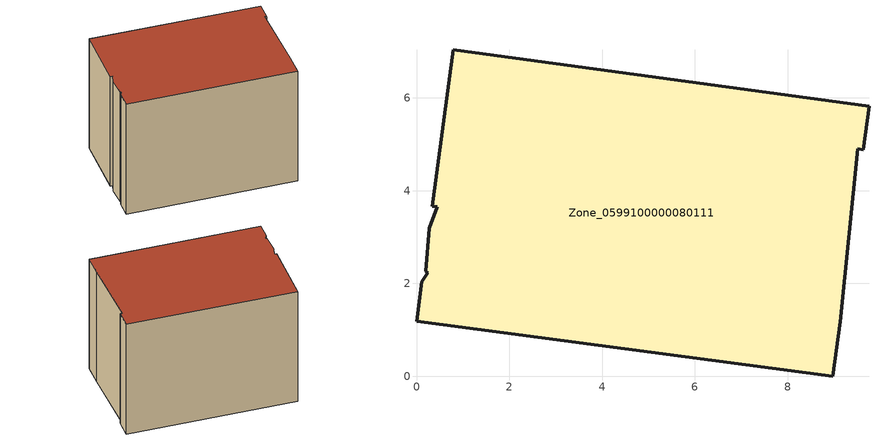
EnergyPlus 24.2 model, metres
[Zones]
Zone_0599100000080111
 floor ground (C_G): 8.97,0 0,1.18 0.12,2.03 0.25,2.23 0.2,2.26 0.27,3.19 0.45,3.65 0.34,3.67 0.8,7.04 9.75,5.82 9.63,4.88 9.51,4.9 9.13,1.17 z0
 wall outside (C_F): 0.8,7.04 0.34,3.67 0.45,3.65 0.27,3.19 0.2,2.26 0.25,2.23 0.12,2.03 0,1.18 8.97,0 9.13,1.17 9.51,4.9 9.63,4.88 9.75,5.82 0.8,7.04 z0:6.77
 roof outside (C_R): 0.27,3.19 0.2,2.26 0.25,2.23 0.12,2.03 0,1.18 8.97,0 9.13,1.17 9.51,4.9 9.63,4.88 9.75,5.82 0.8,7.04 0.34,3.67 0.45,3.65 z6.77
[BUILDING]
Pand.0599100000080111: North Axis=0; Terrain=City; Loads Convergence Tolerance Value=0.04; Temperature Convergence Tolerance Value=0.4; Solar Distribution=FullExterior; Maximum Number of Warmup Days=25; Minimum Number of Warmup Days=1
[Site:Location]
Rotterdam.The.Hague.AP_ZH_NLD Design_Conditions: Latitude=51.96; Longitude=4.45; Time Zone=1; Elevation=-4.5
[SITE:GROUNDTEMPERATURE:BUILDINGSURFACE]
18, 18, 18, 18, 18, 18, 18, 18, 18, 18, 18, 18
[MATERIAL] Thermal Absorptance=0.9; Solar Absorptance=0.7; Visible Absorptance=0.7
Name | Roughness | Thickness | Conductivity | Density | Specific Heat
G.TC.1946 | MediumSmooth | 0.15 | 1 | 540 | 1210
F.TC.1946 | Rough | 0.3 | 0.857143 | 1920 | 840
R.TC.1946 | MediumRough | 0.2 | 0.909091 | 1500 | 1000
[CONSTRUCTION]
C_G: G.TC.1946
C_F: F.TC.1946
C_R: R.TC.1946
[ZONE]
Zone_0599100000080111: Type=1; Multiplier=1; Ceiling Height=Autocalculate; Volume=Autocalculate; Floor Area=autocalculate; Part of Total Floor Area=Yes
[ZONEINFILTRATION:DESIGNFLOWRATE]
Infil_Zone_0599100000080111: Zone or ZoneList or Space or SpaceList=Zone_0599100000080111; Schedule=AlwaysOn; Design Flow Rate Calculation Method=Flow/Area; Flow Rate per Floor Area=0.003; Constant Term Coefficient=1; Temperature Term Coefficient=0; Velocity Term Coefficient=0; Velocity Squared Term Coefficient=0
[HVACTEMPLATE:ZONE:IDEALLOADSAIRSYSTEM]
Zone_0599100000080111: Maximum Heating Supply Air Temperature=50; Minimum Cooling Supply Air Temperature=13; Maximum Heating Supply Air Humidity Ratio=0.0156; Minimum Cooling Supply Air Humidity Ratio=0.0077; Heating Limit=NoLimit; Cooling Limit=NoLimit; Dehumidification Control Type=ConstantSensibleHeatRatio; Cooling Sensible Heat Ratio=0.7; Dehumidification Setpoint=60; Humidification Control Type=None; Humidification Setpoint=30; Outdoor Air Method=None; Outdoor Air Flow Rate per Person=0.00944; Outdoor Air Flow Rate per Zone Floor Area=0; Outdoor Air Flow Rate per Zone=0; Demand Controlled Ventilation Type=None; Outdoor Air Economizer Type=NoEconomizer; Heat Recovery Type=None; Sensible Heat Recovery Effectiveness=0.7; Latent Heat Recovery Effectiveness=0.65
[ZONECONTROL:THERMOSTAT]
ThermostatControl_Zone_0599100000080111: Zone or ZoneList=Zone_0599100000080111; Control Type Schedule=DualSetpointControlType; Control 1=Thermostat_Zone_0599100000080111; Temperature Difference Between Cutout And Setpoint=0
[THERMOSTATSETPOINT:DUALSETPOINT]
Thermostat_Zone_0599100000080111: Heating Setpoint Temperature Schedule=HeatingSetpoint_Zone_0599100000080111; Cooling Setpoint Temperature Schedule=CoolingSetpoint_Zone_0599100000080111
[SCHEDULE:COMPACT]
HeatingSetpoint_Zone_0599100000080111: Through: 12/31, For: AllDays, Until: 24:00, 21
CoolingSetpoint_Zone_0599100000080111: Through: 12/31, For: AllDays, Until: 24:00, 24
DualSetpointControlType: Through: 12/31, For: AllDays, Until: 24:00, 4
AlwaysOn: Through: 12/31, For: AllDays, Until: 24:00, 1
